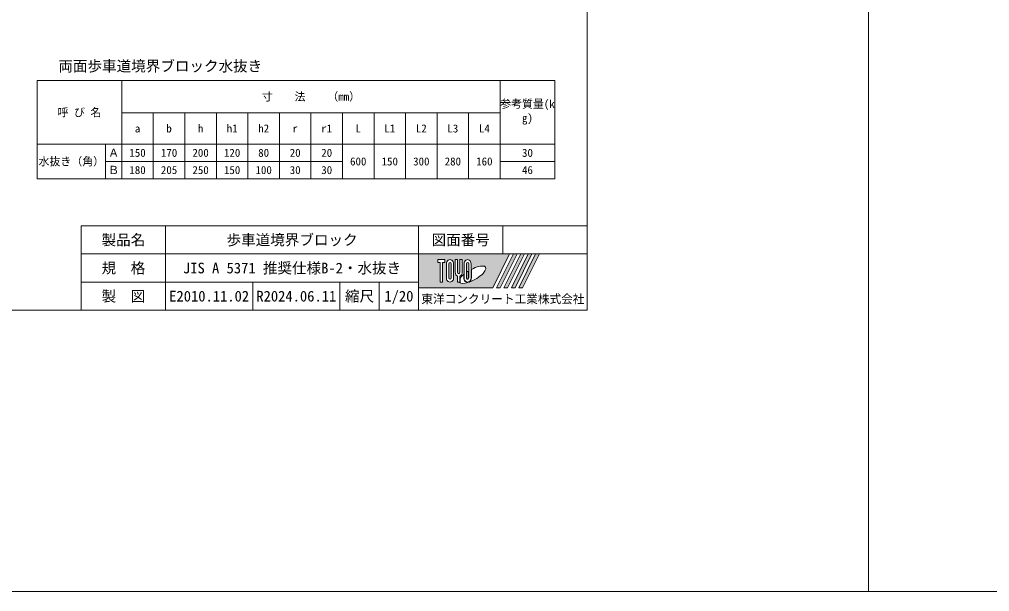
# Model space of a CAD drawing. Units: millimetres at full size; details may follow other scales. Extents: x 10998 to 40298, y -6982 to 1118.
# Drawn here: x 13838 to 17289, y -6982 to -4948 of the extents above; entities that cross this region are included whole.
import ezdxf
from ezdxf.enums import TextEntityAlignment as Align

# ---------------------------------------------------------------- set-up
doc = ezdxf.new("R2010")
doc.units = ezdxf.units.MM
doc.header["$LTSCALE"] = 25
doc.layers.add('0_2', color=7, linetype='Continuous', lineweight=20)
doc.layers.add('枠', color=5, linetype='Continuous', lineweight=5)
doc.styles.add('ＭＳ ゴシック', font='')
doc.styles.get('ＭＳ ゴシック').set_extended_font_data('MS Gothic')

msp = doc.modelspace()

# ---------------------------------------------------------------- hatches: boundary and pattern name
at = {"layer": '枠'}
h = msp.add_hatch(color=7, dxfattribs=at)
h.paths.add_polyline_path([(15258.09, -5781.99), (15258.09, -5901.99), (15522.09, -5901.99), (15582.09, -5781.99)])
edge = h.paths.add_edge_path(flags=16)
edge.add_ellipse((15449.77, -5855.86), major_axis=(47.01585, 26.31662), ratio=0.34714733951099963, start_angle=-144.31121569395435, end_angle=72.18990356030616, ccw=False)
edge.add_ellipse((15432.36, -5867.22), major_axis=(-0, 16), ratio=0.8463541875, start_angle=-160.70345584572, end_angle=-90.00000000005076)
edge.add_line((15445.91, -5867.22), (15445.91, -5836.72))
edge = h.paths.add_edge_path(flags=16)
edge.add_ellipse((15432.36, -5816.76), major_axis=(-0, 14.76923), ratio=0.8463541534423831, start_angle=-90.00000000000472, end_angle=89.99999999999545, ccw=False)
edge.add_line((15444.86, -5816.76), (15444.86, -5867.22))
edge.add_ellipse((15432.36, -5867.22), major_axis=(0, 14.76923), ratio=0.8463541534423831, start_angle=90.0000000000266, end_angle=-89.99999999997277, ccw=False)
edge.add_line((15419.86, -5867.22), (15419.86, -5816.76))
edge = h.paths.add_edge_path(flags=16)
edge.add_line((15436.53, -5816.76), (15436.53, -5867.22))
edge.add_ellipse((15432.36, -5867.22), major_axis=(-0, 4.92308), ratio=0.8463542211507153, start_angle=89.99999999997021, end_angle=-90.00000000002962, ccw=False)
edge.add_line((15428.2, -5867.22), (15428.2, -5816.76))
edge.add_ellipse((15432.36, -5816.76), major_axis=(-0, 4.92308), ratio=0.8463542211507153, start_angle=-90.00000000005912, end_angle=89.99999999994031, ccw=False)
edge = h.paths.add_edge_path(flags=16)
edge.add_line((15435.49, -5842.55), (15435.49, -5867.22))
edge.add_ellipse((15432.36, -5867.22), major_axis=(0, 3.69231), ratio=0.8463540961371586, start_angle=90.0000000001578, end_angle=-89.99999999984169, ccw=False)
edge.add_line((15429.24, -5867.22), (15429.24, -5846.59))
edge.add_ellipse((15449.77, -5855.86), major_axis=(47.01585, 26.31662), ratio=0.34714733951099963, start_angle=107.79174152027852, end_angle=126.47131839506872, ccw=False)
edge = h.paths.add_edge_path(flags=16)
edge.add_line((15413.61, -5801.99), (15413.61, -5847.22))
edge.add_ellipse((15401.11, -5847.22), major_axis=(0, 14.76923), ratio=0.8463541534423831, start_angle=-163.34116673754124, end_angle=-89.99999999998113, ccw=False)
edge.add_line((15405.28, -5861.15), (15405.28, -5881.99))
edge.add_line((15405.28, -5881.99), (15396.95, -5881.99))
edge.add_line((15396.95, -5881.99), (15396.95, -5861.15))
edge.add_ellipse((15401.11, -5847.22), major_axis=(-0, 14.76923), ratio=0.8463541534423831, start_angle=89.9999999999813, end_angle=163.34116673754113, ccw=False)
edge.add_line((15388.61, -5847.22), (15388.61, -5801.99))
edge.add_line((15388.61, -5801.99), (15396.95, -5801.99))
edge.add_line((15396.95, -5801.99), (15396.95, -5847.22))
edge.add_ellipse((15401.11, -5847.22), major_axis=(0, 4.92308), ratio=0.8463542211507153, start_angle=90.00000000004619, end_angle=-89.99999999995396)
edge.add_line((15405.28, -5847.22), (15405.28, -5801.99))
edge.add_line((15405.28, -5801.99), (15413.61, -5801.99))
edge = h.paths.add_edge_path(flags=16)
edge.add_line((15418.82, -5854.49), (15418.82, -5867.22))
edge.add_ellipse((15432.36, -5867.22), major_axis=(0, 16), ratio=0.8463541875, start_angle=90.00000000001806, end_angle=-171.54426984634338)
edge.add_ellipse((15449.77, -5855.86), major_axis=(47.01585, 26.31662), ratio=0.34714733951099963, start_angle=-178.6495357090032, end_angle=-148.2924418321519, ccw=False)
edge.add_line((15403.48, -5883.22), (15406.32, -5883.22))
edge.add_line((15406.32, -5883.22), (15406.32, -5867.62))
edge.add_ellipse((15449.77, -5855.86), major_axis=(47.01585, 26.31662), ratio=0.34714733951099963, start_angle=148.21912017273547, end_angle=165.9081215457088, ccw=False)
edge = h.paths.add_edge_path(flags=16)
edge.add_ellipse((15369.86, -5816.76), major_axis=(0, 14.76923), ratio=0.8463541534423831, start_angle=-89.9999999999693, end_angle=90.00000000003081, ccw=False)
edge.add_line((15382.36, -5816.76), (15382.36, -5867.22))
edge.add_ellipse((15369.86, -5867.22), major_axis=(-0, 14.76923), ratio=0.8463541534423831, start_angle=89.99999999998431, end_angle=-90.0000000000154, ccw=False)
edge.add_line((15357.36, -5867.22), (15357.36, -5816.76))
edge = h.paths.add_edge_path(flags=16)
edge.add_line((15374.03, -5816.76), (15374.03, -5867.22))
edge.add_ellipse((15369.86, -5867.22), major_axis=(0, 4.92308), ratio=0.8463542211507153, start_angle=90.0000000000548, end_angle=-89.99999999994566, ccw=False)
edge.add_line((15365.7, -5867.22), (15365.7, -5816.76))
edge.add_ellipse((15369.86, -5816.76), major_axis=(-0, 4.92308), ratio=0.8463542211507153, start_angle=-90.00000000005912, end_angle=89.99999999994031, ccw=False)
h.paths.add_polyline_path([(15351.11, -5801.99), (15351.11, -5811.84), (15342.78, -5811.84), (15342.78, -5881.99), (15334.45, -5881.99), (15334.45, -5811.84), (15326.11, -5811.84), (15326.11, -5801.99)], flags=16)
for points in [[(15535.29, -5901.99), (15548.49, -5901.99), (15608.49, -5781.99), (15595.29, -5781.99)], [(15634.89, -5781.99), (15621.69, -5781.99), (15561.69, -5901.99), (15574.89, -5901.99)], [(15661.29, -5781.99), (15648.09, -5781.99), (15588.09, -5901.99), (15601.29, -5901.99)], [(15687.69, -5781.99), (15674.49, -5781.99), (15614.49, -5901.99), (15627.69, -5901.99)]]:
    msp.add_hatch(color=7, dxfattribs=at).paths.add_polyline_path(points)

# ---------------------------------------------------------------- linework, layer by layer
at = {"layer": '0_2'}
for p, q in [((13901.01, -5165.64), (15742.63, -5165.64)), ((13901.01, -5165.64), (13901.01, -5514.34)), ((14202.24, -5165.64), (14202.24, -5514.34)), ((15548.21, -5165.64), (15548.21, -5514.34)), ((15742.63, -5165.64), (15742.63, -5514.34)), ((14202.24, -5280.03), (15548.21, -5280.03)), ((14314.41, -5280.03), (14314.41, -5514.34)), ((14426.57, -5280.03), (14426.57, -5514.34)), ((14538.73, -5280.03), (14538.73, -5514.34)), ((14650.9, -5280.03), (14650.9, -5514.34)), ((14763.06, -5280.03), (14763.06, -5514.34)), ((14875.23, -5280.03), (14875.23, -5514.34)), ((14987.39, -5280.03), (14987.39, -5514.34)), ((15099.55, -5280.03), (15099.55, -5514.34)), ((15211.72, -5280.03), (15211.72, -5514.34)), ((15323.88, -5280.03), (15323.88, -5514.34)), ((15436.04, -5280.03), (15436.04, -5514.34)), ((13901.01, -5391.81), (15742.63, -5391.81)), ((14144.54, -5391.81), (14144.54, -5514.34)), ((14144.54, -5453.07), (14987.39, -5453.07)), ((15548.21, -5453.07), (15742.63, -5453.07)), ((13901.01, -5514.34), (15742.63, -5514.34))]:
    msp.add_line(p, q, dxfattribs=at)
at = {"layer": '枠', "color": 1, "lineweight": 20}
for p, q in [((16858.09, -6981.99), (16858.09, 1118.01)), ((16858.09, -6981.99), (10998.09, -6981.99)), ((22718.09, -6981.99), (16858.09, -6981.99))]:
    msp.add_line(p, q, dxfattribs=at)
at = {"layer": '枠', "lineweight": 20}
for p, q in [((15858.09, -5981.99), (15858.09, -381.99)), ((15858.09, -5681.99), (14058.09, -5681.99)), ((14058.09, -5981.99), (14058.09, -5681.99)), ((14358.09, -5981.99), (14358.09, -5681.99)), ((15258.09, -5981.99), (15258.09, -5681.99)), ((15558.09, -5781.99), (15558.09, -5681.99)), ((15858.09, -5781.99), (14058.09, -5781.99)), ((15258.09, -5881.99), (14058.09, -5881.99)), ((14668.09, -5981.99), (14668.09, -5881.99)), ((14978.09, -5981.99), (14978.09, -5881.99)), ((15118.09, -5981.99), (15118.09, -5881.99)), ((15858.09, -5981.99), (11998.09, -5981.99))]:
    msp.add_line(p, q, dxfattribs=at)
at = {"layer": '枠'}
for p, q in [((15258.09, -5781.99), (15582.09, -5781.99)), ((15258.09, -5781.99), (15258.09, -5901.99)), ((15582.09, -5781.99), (15522.09, -5901.99)), ((15595.29, -5781.99), (15535.29, -5901.99)), ((15608.49, -5781.99), (15548.49, -5901.99)), ((15621.69, -5781.99), (15561.69, -5901.99)), ((15634.89, -5781.99), (15574.89, -5901.99)), ((15648.09, -5781.99), (15588.09, -5901.99)), ((15595.29, -5781.99), (15608.49, -5781.99)), ((15661.29, -5781.99), (15601.29, -5901.99)), ((15674.49, -5781.99), (15614.49, -5901.99)), ((15621.69, -5781.99), (15634.89, -5781.99)), ((15687.69, -5781.99), (15627.69, -5901.99)), ((15648.09, -5781.99), (15661.29, -5781.99)), ((15674.49, -5781.99), (15687.69, -5781.99)), ((15326.11, -5801.99), (15326.11, -5811.84)), ((15326.11, -5801.99), (15351.11, -5801.99)), ((15334.45, -5811.84), (15326.11, -5811.84)), ((15334.45, -5811.84), (15334.45, -5881.99)), ((15342.78, -5811.84), (15342.78, -5881.99)), ((15351.11, -5811.84), (15342.78, -5811.84)), ((15351.11, -5801.99), (15351.11, -5811.84)), ((15357.36, -5816.76), (15357.36, -5867.22)), ((15365.7, -5867.22), (15365.7, -5816.76)), ((15374.03, -5816.76), (15374.03, -5867.22)), ((15382.36, -5867.22), (15382.36, -5816.76)), ((15388.61, -5847.22), (15388.61, -5801.99)), ((15388.61, -5801.99), (15396.95, -5801.99)), ((15396.95, -5801.99), (15396.95, -5847.22)), ((15405.28, -5847.22), (15405.28, -5801.99)), ((15405.28, -5801.99), (15413.61, -5801.99)), ((15413.61, -5801.99), (15413.61, -5847.22)), ((15419.86, -5816.76), (15419.86, -5867.22)), ((15428.2, -5867.22), (15428.2, -5816.76)), ((15436.53, -5816.76), (15436.53, -5867.22)), ((15444.86, -5867.22), (15444.86, -5816.76)), ((15396.95, -5861.15), (15396.95, -5881.99)), ((15405.28, -5861.15), (15405.28, -5881.99)), ((15418.82, -5854.49), (15418.82, -5867.22)), ((15429.24, -5867.22), (15429.24, -5846.59)), ((15435.49, -5842.55), (15435.49, -5867.22)), ((15445.91, -5867.22), (15445.91, -5836.72)), ((15342.78, -5881.99), (15334.45, -5881.99)), ((15405.28, -5881.99), (15396.95, -5881.99)), ((15403.48, -5883.22), (15406.32, -5883.22)), ((15406.32, -5867.62), (15406.32, -5883.22)), ((15258.09, -5901.99), (15522.09, -5901.99)), ((15535.29, -5901.99), (15548.49, -5901.99)), ((15561.69, -5901.99), (15574.89, -5901.99)), ((15588.09, -5901.99), (15601.29, -5901.99)), ((15614.49, -5901.99), (15627.69, -5901.99))]:
    msp.add_line(p, q, dxfattribs=at)
for centre, major_axis, ratio, start_param, end_param in [((15369.86, -5816.76), (0, 14.76923), 0.846354, 4.7123889803851435, 7.853981633974938), ((15369.86, -5816.76), (-0, 4.92308), 0.846354, 4.712388980383817, 7.853981633973602), ((15432.36, -5816.76), (-0, 14.76923), 0.846354, 4.7123889803846195, 7.853981633974415), ((15432.36, -5816.76), (-0, 4.92308), 0.846354, 4.712388980383817, 7.853981633973602), ((15449.77, -5855.86), (47.01585, 26.31662), 0.347147, 4.262185332381571, 7.7429162813385615), ((15401.11, -5847.22), (-0, 14.76923), 0.846354, 1.5707963267946201, 2.8017557441349847), ((15401.11, -5847.22), (0, 4.92308), 0.846354, 1.5707963267955787, 4.71238898038537), ((15401.11, -5847.22), (0, 14.76923), 0.846354, 3.481429563044601, 4.712388980384969), ((15449.77, -5855.86), (47.01585, 26.31662), 0.347147, 2.0815196641224314, 2.5155126073167615), ((15449.77, -5855.86), (47.01585, 26.31662), 0.347147, 1.6817405097969864, 1.821983319661551), ((15369.86, -5867.22), (-0, 14.76923), 0.846354, 1.5707963267946643, 4.712388980384462), ((15369.86, -5867.22), (0, 4.92308), 0.846354, 1.5707963267957068, 4.7123889803854935), ((15449.77, -5855.86), (47.01585, 26.31662), 0.347147, 3.2093975090572187, 4.200445063285463), ((15432.36, -5867.22), (0, 16), 0.846354, 1.5707963267951635, 3.315467866329177), ((15432.36, -5867.22), (0, 14.76923), 0.846354, 1.570796326795289, 4.71238898038509), ((15432.36, -5867.22), (-0, 4.92308), 0.846354, 1.570796326794456, 4.712388980384253), ((15432.36, -5867.22), (0, 3.69231), 0.846354, 1.5707963267972287, 4.712388980387029), ((15432.36, -5867.22), (-0, 16), 0.846354, 3.5338438000142776, 4.71238898038394)]:
    msp.add_ellipse(centre, major_axis=major_axis, ratio=ratio, start_param=start_param, end_param=end_param, dxfattribs=at)

# ---------------------------------------------------------------- texts
at = {"layer": '0_2', "style": 'ＭＳ ゴシック'}
msp.add_text('両面歩車道境界ブロック水抜き', height=37.98, dxfattribs=at).set_placement((13976.63, -5144.43), align=Align.BOTTOM_LEFT)
for s, p in [('寸\u3000\u3000法\u3000\u3000（mm）', (14875.23, -5222.83)), ('呼 び 名', (14051.63, -5278.72)), ('a', (14258.32, -5335.92)), ('b', (14370.49, -5335.92)), ('h', (14482.65, -5335.92)), ('h1', (14594.82, -5335.92)), ('h2', (14706.98, -5335.92)), ('r', (14819.14, -5335.92)), ('r1', (14931.31, -5335.92)), ('L', (15043.47, -5335.92)), ('L1', (15155.64, -5335.92)), ('L2', (15267.8, -5335.92)), ('L3', (15379.96, -5335.92)), ('L4', (15492.13, -5335.92)), ('Ａ', (14173.39, -5422.44)), ('150', (14258.32, -5422.44)), ('170', (14370.49, -5422.44)), ('200', (14482.65, -5422.44)), ('120', (14594.82, -5422.44)), ('80', (14706.98, -5422.44)), ('20', (14819.14, -5422.44)), ('20', (14931.31, -5422.44)), ('30', (15645.42, -5422.44)), ('水抜き（角）', (14022.78, -5453.07)), ('600', (15043.47, -5453.07)), ('150', (15155.64, -5453.07)), ('300', (15267.8, -5453.07)), ('280', (15379.96, -5453.07)), ('160', (15492.13, -5453.07)), ('Ｂ', (14173.39, -5483.71)), ('180', (14258.32, -5483.71)), ('205', (14370.49, -5483.71)), ('250', (14482.65, -5483.71)), ('150', (14594.82, -5483.71)), ('100', (14706.98, -5483.71)), ('30', (14819.14, -5483.71)), ('30', (14931.31, -5483.71)), ('46', (15645.42, -5483.71))]:
    msp.add_text(s, height=28.48, dxfattribs=at).set_placement(p, align=Align.MIDDLE_CENTER)
for s, p in [('参考質量(k', (15548.29, -5234.3)), ('g)', (15625.99, -5284.3))]:
    msp.add_text(s, height=28.48, dxfattribs=at).set_placement(p, align=Align.TOP_LEFT)
at = {"layer": '枠', "color": 7, "style": 'ＭＳ ゴシック'}
for s, height, p in [('製品名', 37.98, (14208.09, -5731.99)), ('歩車道境界ブロック', 37.98, (14808.09, -5731.99)), ('図面番号', 37.98, (15408.09, -5731.99)), ('規\u3000格', 37.98, (14208.09, -5831.99)), ('JIS A 5371 推奨仕様B-2・水抜き', 37.98, (14808.09, -5831.99)), ('製\u3000図', 37.98, (14208.09, -5931.99)), ('E2010.11.02', 37.98, (14513.09, -5931.99)), ('R2024.06.11', 37.98, (14823.09, -5931.99)), ('縮尺', 37.98, (15048.09, -5931.99)), ('1/20', 37.98, (15188.09, -5931.99)), ('東洋コンクリート工業株式会社', 30.38, (15558.09, -5941.99))]:
    msp.add_text(s, height=height, dxfattribs=at).set_placement(p, align=Align.MIDDLE_CENTER)

doc.saveas('drawing.dxf')
